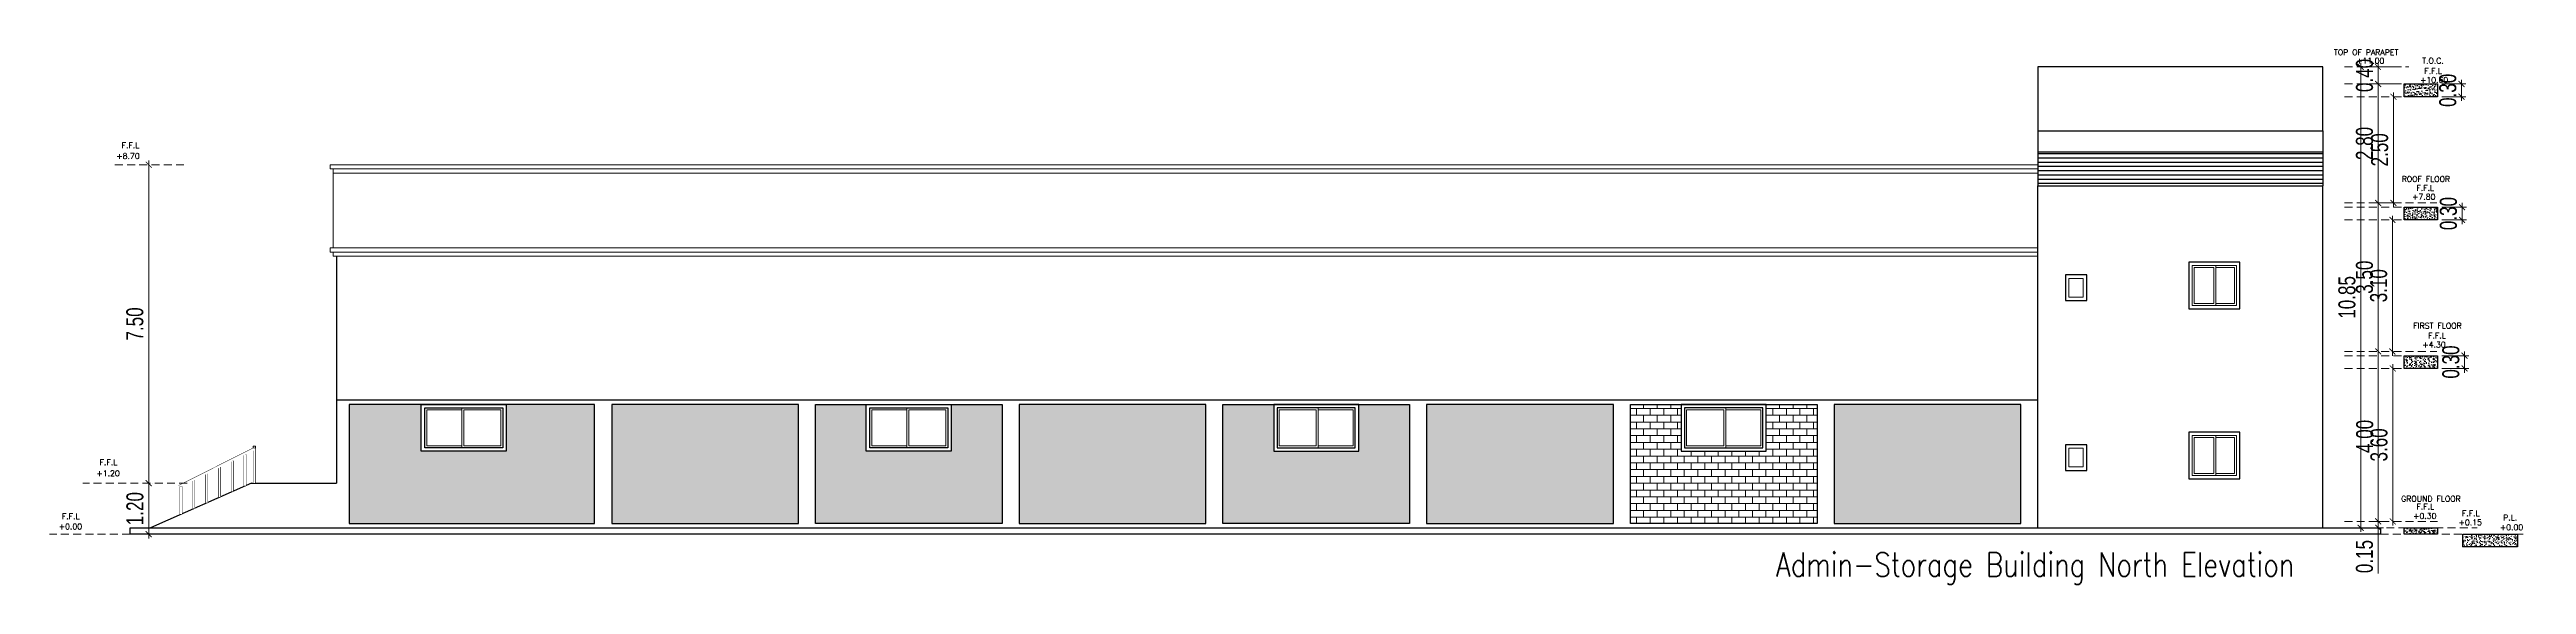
# Model space of a CAD drawing. Header units: millimetres. Extents: x -401 to 2889, y -234 to 146.
# Drawn here: x -212.6 to -154.4, y -150.5 to -138 of the extents above; entities that cross this region are included whole.
import ezdxf

# ---------------------------------------------------------------- set-up
doc = ezdxf.new("R2010")
doc.units = ezdxf.units.MM
doc.header["$LTSCALE"] = 3
doc.header["$MEASUREMENT"] = 0
doc.set_wipeout_variables(frame=1)
for name, pattern in [('CACHE2', [0.1875, 0.125, -0.0625]), ('CONTINU', [0]), ('HIDDEN2', [0.1875, 0.125, -0.0625])]:
    doc.linetypes.add(name, pattern=pattern)
doc.layers.get('0').update_dxf_attribs({"color": 3, "lineweight": 9})
for name, color, linetype, lineweight in [('DIM-IN', 1, 'Continuous', 0), ('Drw - Arch - brick (0.30)', 30, 'CONTINU', 30), ('Drw - Arch - Glass (0.15)', 142, 'CONTINU', 15), ('Drw - Arch - Hidden (0.15)', 6, 'CACHE2', 15), ('FIXTURES', 251, 'Continuous', 5), ('HANDRAIL', 37, 'Continuous', 15), ('HATCH', 253, 'Continuous', 0), ('hatch 2', 251, 'Continuous', 0), ('text', 7, 'Continuous', 0), ('wall', 22, 'Continuous', 13), ('WINDOW', 1, 'Continuous', 25)]:
    doc.layers.add(name, color=color, linetype=linetype, lineweight=lineweight)
doc.styles.add('Drwazah english', font='sosa.shx', dxfattribs={"width": 0.75})
doc.styles.add('SIMPLEX8', font='simplex.shx', dxfattribs={"height": 8})
doc.styles.get("Standard").update_dxf_attribs({"font": 'simplex.shx', "width": 0.8})
doc.dimstyles.new('Arch 1-200m', dxfattribs={"dimscale": 2, "dimtxt": 0.2, "dimasz": 0.07, "dimexe": 0.05, "dimexo": 0.05, "dimgap": 0.03, "dimtad": 1, "dimzin": 1, "dimdsep": 46, "dimtxsty": 'Drwazah english', "dimblk": 'ARCHTICK', "dimcen": 0, "dimdle": 0.05, "dimclrd": 16, "dimclre": 16, "dimclrt": 16, "dimaunit": 2, "dimazin": 0, "dimtfac": 1, "dimtmove": 0, "dimatfit": 0, "dimldrblk": 'ARCHTICK', "dimfxl": 0.18, "dimtolj": 1, "dimtzin": 0, "dimlwd": 0, "dimlwe": 9, "dimarcsym": 2})
pattern_1 = [(50, (-62.38627, 0), (0.14345204, -0.01255043), [0.015, -0.165]), (355, (-62.38627, 0), (-0.02775027, 0.15043843), [0.012, -0.132]), (100.45144, (-62.37431, -0.00105), (0.11570177, 0.137888), [0.01274804, -0.14022842]), (46.1842, (-62.38627, 0.04), (0.21344827, -0.03310386), [0.0225, -0.2475]), (96.63564, (-62.36848, 0.03724), (0.1869324, 0.19482372), [0.01912207, -0.21034275]), (351.18416, (-62.38627, 0.04), (0.1869324, 0.19482372), [0.018, -0.198]), (21, (-62.36627, 0.03), (0.11938141, -0.08052378), [0.015, -0.165]), (326, (-62.36627, 0.03), (0.04866307, 0.14503001), [0.012, -0.132]), (71.451445, (-62.35632, 0.02329), (0.16804448, 0.06450623), [0.01274804, -0.14022842]), (37.5, (-62.38627, 0), (0.002431971, 0.066578771), [0, -0.1304, 0, -0.134, 0, -0.1325]), (7.5, (-62.38627, 0), (0.052613907, 0.078882342), [0, -0.0764, 0, -0.1274, 0, -0.0505]), (327.5, (-62.43087, 0), (0.106764487, -0.004510974), [0, -0.05, 0, -0.156, 0, -0.207]), (317.5, (-62.45087, 0), (0.116637234, 0.020020996), [0, -0.065, 0, -0.1036, 0, -0.147])]

# ---------------------------------------------------------------- blocks, each defined once
blk = doc.blocks.new('_ArchTick')
at = {"color": 0, "linetype": 'ByBlock', "const_width": 0.15}
blk.add_lwpolyline([(-0.5, -0.5), (0.5, 0.5)], dxfattribs=at)
blk = doc.blocks.new('*D285')
at = {"layer": 'Defpoints', "color": 0, "transparency": 16777216}
for p in [(-157.849, -145.058), (-157.849, -145.058), (-157.976, -149.058)]:
    blk.add_point(p, dxfattribs=at)
at = {"layer": 'DIM-IN', "color": 16, "lineweight": 0, "transparency": 16777216}
blk.add_line((-157.849, -149.158), (-157.849, -144.958), dxfattribs=at)
at = {"layer": 'DIM-IN', "color": 16, "lineweight": 9, "transparency": 16777216}
blk.add_line((-157.876, -149.058), (-157.749, -149.058), dxfattribs=at)
at = {"layer": 'DIM-IN', "color": 16, "lineweight": 0, "transparency": 16777216, "xscale": 0.14, "yscale": 0.14, "zscale": 0.14}
for p, rotation in [((-157.849, -145.058), 90), ((-157.849, -149.058), 270)]:
    blk.add_blockref('_ArchTick', p, dxfattribs=dict(at, rotation=rotation))
at = {"layer": 'DIM-IN', "color": 16, "transparency": 16777216, "insert": (-158.165, -147.058), "char_height": 0.4, "attachment_point": 5, "rotation": 90, "style": 'Drwazah english'}
blk.add_mtext('\\A1;4.00', dxfattribs=at)
blk = doc.blocks.new('*D286')
at = {"layer": 'Defpoints', "color": 0, "transparency": 16777216}
for p in [(-157.627, -149.058), (-157.849, -149.208), (-157.627, -149.208)]:
    blk.add_point(p, dxfattribs=at)
at = {"layer": 'DIM-IN', "color": 16, "lineweight": 9, "transparency": 16777216}
for p, q in [((-157.727, -149.058), (-157.949, -149.058)), ((-157.727, -149.208), (-157.949, -149.208))]:
    blk.add_line(p, q, dxfattribs=at)
at = {"layer": 'DIM-IN', "color": 16, "lineweight": 0, "transparency": 16777216}
for p, q in [((-157.849, -149.058), (-157.849, -148.918)), ((-157.849, -149.058), (-157.849, -149.208)), ((-157.849, -149.208), (-157.849, -150.283))]:
    blk.add_line(p, q, dxfattribs=at)
at = {"layer": 'DIM-IN', "color": 16, "lineweight": 0, "transparency": 16777216, "xscale": 0.14, "yscale": 0.14, "zscale": 0.14}
for p, rotation in [((-157.849, -149.058), 270), ((-157.849, -149.208), 90)]:
    blk.add_blockref('_ArchTick', p, dxfattribs=dict(at, rotation=rotation))
at = {"layer": 'DIM-IN', "color": 16, "transparency": 16777216, "insert": (-158.171, -149.886), "char_height": 0.4, "attachment_point": 5, "rotation": 90, "style": 'Drwazah english'}
blk.add_mtext('\\A1;0.15', dxfattribs=at)
blk = doc.blocks.new('*D287')
at = {"layer": 'Defpoints', "color": 0, "transparency": 16777216}
for p in [(-157.339, -138.363), (-157.854, -138.763), (-157.269, -138.763)]:
    blk.add_point(p, dxfattribs=at)
at = {"layer": 'DIM-IN', "color": 16, "lineweight": 9, "transparency": 16777216}
for p, q in [((-157.439, -138.363), (-157.954, -138.363)), ((-157.369, -138.763), (-157.954, -138.763))]:
    blk.add_line(p, q, dxfattribs=at)
at = {"layer": 'DIM-IN', "color": 16, "lineweight": 0, "transparency": 16777216}
blk.add_line((-157.854, -138.263), (-157.854, -138.863), dxfattribs=at)
at = {"layer": 'DIM-IN', "color": 16, "lineweight": 0, "transparency": 16777216, "xscale": 0.14, "yscale": 0.14, "zscale": 0.14}
for p, rotation in [((-157.854, -138.363), 90), ((-157.854, -138.763), 270)]:
    blk.add_blockref('_ArchTick', p, dxfattribs=dict(at, rotation=rotation))
at = {"layer": 'DIM-IN', "color": 16, "transparency": 16777216, "insert": (-158.17, -138.563), "char_height": 0.4, "attachment_point": 5, "rotation": 90, "style": 'Drwazah english'}
blk.add_mtext('\\A1;0.40', dxfattribs=at)
blk = doc.blocks.new('*D288')
at = {"layer": 'Defpoints', "color": 0, "transparency": 16777216}
for p in [(-210.267, -148.158), (-210.393, -149.358), (-210.267, -149.358)]:
    blk.add_point(p, dxfattribs=at)
at = {"layer": 'Drw - Arch - brick (0.30)', "color": 16, "lineweight": 0, "transparency": 16777216}
blk.add_line((-210.267, -148.058), (-210.267, -149.458), dxfattribs=at)
at = {"layer": 'Drw - Arch - brick (0.30)', "color": 16, "lineweight": 9, "transparency": 16777216}
blk.add_line((-210.293, -149.358), (-210.167, -149.358), dxfattribs=at)
at = {"layer": 'Drw - Arch - brick (0.30)', "color": 16, "lineweight": 0, "transparency": 16777216, "xscale": 0.14, "yscale": 0.14, "zscale": 0.14}
for p, rotation in [((-210.267, -148.158), 90), ((-210.267, -149.358), 270)]:
    blk.add_blockref('_ArchTick', p, dxfattribs=dict(at, rotation=rotation))
at = {"layer": 'Drw - Arch - brick (0.30)', "color": 16, "transparency": 16777216, "insert": (-210.589, -148.758), "char_height": 0.4, "attachment_point": 5, "rotation": 90, "style": 'Drwazah english'}
blk.add_mtext('\\A1;1.20', dxfattribs=at)
blk = doc.blocks.new('*D289')
at = {"layer": 'Defpoints', "color": 0, "transparency": 16777216}
for p in [(-210.27, -140.663), (-210.27, -148.158), (-210.267, -148.158)]:
    blk.add_point(p, dxfattribs=at)
at = {"layer": 'Drw - Arch - brick (0.30)', "color": 16, "lineweight": 0, "transparency": 16777216}
blk.add_line((-210.267, -140.563), (-210.267, -148.258), dxfattribs=at)
at = {"layer": 'Drw - Arch - brick (0.30)', "color": 16, "lineweight": 9, "transparency": 16777216}
for p, q in [((-210.17, -140.663), (-210.167, -140.663)), ((-210.17, -148.158), (-210.167, -148.158))]:
    blk.add_line(p, q, dxfattribs=at)
at = {"layer": 'Drw - Arch - brick (0.30)', "color": 16, "lineweight": 0, "transparency": 16777216, "xscale": 0.14, "yscale": 0.14, "zscale": 0.14}
for p, rotation in [((-210.267, -140.663), 90), ((-210.267, -148.158), 270)]:
    blk.add_blockref('_ArchTick', p, dxfattribs=dict(at, rotation=rotation))
at = {"layer": 'Drw - Arch - brick (0.30)', "color": 16, "transparency": 16777216, "insert": (-210.591, -144.411), "char_height": 0.4, "attachment_point": 5, "rotation": 90, "style": 'Drwazah english'}
blk.add_mtext('\\A1;7.50', dxfattribs=at)
blk = doc.blocks.new('*D290')
at = {"layer": 'Defpoints', "color": 0, "transparency": 16777216}
for p in [(-157.859, -141.563), (-157.849, -141.563), (-157.849, -145.058)]:
    blk.add_point(p, dxfattribs=at)
at = {"layer": 'DIM-IN', "color": 16, "lineweight": 0, "transparency": 16777216}
blk.add_line((-157.849, -145.158), (-157.849, -141.463), dxfattribs=at)
at = {"layer": 'DIM-IN', "color": 16, "lineweight": 9, "transparency": 16777216}
blk.add_line((-157.759, -141.563), (-157.749, -141.563), dxfattribs=at)
at = {"layer": 'DIM-IN', "color": 16, "lineweight": 0, "transparency": 16777216, "xscale": 0.14, "yscale": 0.14, "zscale": 0.14}
for p, rotation in [((-157.849, -141.563), 90), ((-157.849, -145.058), 270)]:
    blk.add_blockref('_ArchTick', p, dxfattribs=dict(at, rotation=rotation))
at = {"layer": 'DIM-IN', "color": 16, "transparency": 16777216, "insert": (-158.171, -143.311), "char_height": 0.4, "attachment_point": 5, "rotation": 90, "style": 'Drwazah english'}
blk.add_mtext('\\A1;3.50', dxfattribs=at)
blk = doc.blocks.new('*D291')
at = {"layer": 'Defpoints', "color": 0, "transparency": 16777216}
for p in [(-157.849, -138.763), (-157.84, -138.763), (-157.467, -141.563)]:
    blk.add_point(p, dxfattribs=at)
at = {"layer": 'DIM-IN', "color": 16, "lineweight": 9, "transparency": 16777216}
for p, q in [((-157.94, -138.763), (-157.949, -138.763)), ((-157.567, -141.563), (-157.949, -141.563))]:
    blk.add_line(p, q, dxfattribs=at)
at = {"layer": 'DIM-IN', "color": 16, "lineweight": 0, "transparency": 16777216}
blk.add_line((-157.849, -141.663), (-157.849, -138.663), dxfattribs=at)
at = {"layer": 'DIM-IN', "color": 16, "lineweight": 0, "transparency": 16777216, "xscale": 0.14, "yscale": 0.14, "zscale": 0.14}
for p, rotation in [((-157.849, -138.763), 90), ((-157.849, -141.563), 270)]:
    blk.add_blockref('_ArchTick', p, dxfattribs=dict(at, rotation=rotation))
at = {"layer": 'DIM-IN', "color": 16, "transparency": 16777216, "insert": (-158.171, -140.163), "char_height": 0.4, "attachment_point": 5, "rotation": 90, "style": 'Drwazah english'}
blk.add_mtext('\\A1;2.80', dxfattribs=at)
blk = doc.blocks.new('*D292')
at = {"layer": 'Defpoints', "color": 0, "transparency": 16777216}
for p in [(-156.452, -145.158), (-156.452, -145.458), (-155.819, -145.158)]:
    blk.add_point(p, dxfattribs=at)
at = {"layer": 'DIM-IN', "color": 16, "lineweight": 9, "transparency": 16777216}
for p, q in [((-156.352, -145.158), (-155.719, -145.158)), ((-156.352, -145.458), (-155.719, -145.458))]:
    blk.add_line(p, q, dxfattribs=at)
at = {"layer": 'DIM-IN', "color": 16, "lineweight": 0, "transparency": 16777216}
blk.add_line((-155.819, -145.558), (-155.819, -145.058), dxfattribs=at)
at = {"layer": 'DIM-IN', "color": 16, "lineweight": 0, "transparency": 16777216, "xscale": 0.14, "yscale": 0.14, "zscale": 0.14}
for p, rotation in [((-155.819, -145.158), 90), ((-155.819, -145.458), 270)]:
    blk.add_blockref('_ArchTick', p, dxfattribs=dict(at, rotation=rotation))
at = {"layer": 'DIM-IN', "color": 16, "transparency": 16777216, "insert": (-156.14, -145.308), "char_height": 0.4, "attachment_point": 5, "rotation": 90, "style": 'Drwazah english'}
blk.add_mtext('\\A1;0.30', dxfattribs=at)
blk = doc.blocks.new('*D293')
at = {"layer": 'Defpoints', "color": 0, "transparency": 16777216}
for p in [(-156.452, -141.663), (-156.452, -141.963), (-155.877, -141.663)]:
    blk.add_point(p, dxfattribs=at)
at = {"layer": 'DIM-IN', "color": 16, "lineweight": 9, "transparency": 16777216}
for p, q in [((-156.352, -141.663), (-155.777, -141.663)), ((-156.352, -141.963), (-155.777, -141.963))]:
    blk.add_line(p, q, dxfattribs=at)
at = {"layer": 'DIM-IN', "color": 16, "lineweight": 0, "transparency": 16777216}
blk.add_line((-155.877, -142.063), (-155.877, -141.563), dxfattribs=at)
at = {"layer": 'DIM-IN', "color": 16, "lineweight": 0, "transparency": 16777216, "xscale": 0.14, "yscale": 0.14, "zscale": 0.14}
for p, rotation in [((-155.877, -141.663), 90), ((-155.877, -141.963), 270)]:
    blk.add_blockref('_ArchTick', p, dxfattribs=dict(at, rotation=rotation))
at = {"layer": 'DIM-IN', "color": 16, "transparency": 16777216, "insert": (-156.198, -141.813), "char_height": 0.4, "attachment_point": 5, "rotation": 90, "style": 'Drwazah english'}
blk.add_mtext('\\A1;0.30', dxfattribs=at)
blk = doc.blocks.new('*D294')
at = {"layer": 'Defpoints', "color": 0, "transparency": 16777216}
for p in [(-156.452, -138.763), (-156.452, -139.063), (-155.89, -138.763)]:
    blk.add_point(p, dxfattribs=at)
at = {"layer": 'DIM-IN', "color": 16, "lineweight": 9, "transparency": 16777216}
for p, q in [((-156.352, -138.763), (-155.79, -138.763)), ((-156.352, -139.063), (-155.79, -139.063))]:
    blk.add_line(p, q, dxfattribs=at)
at = {"layer": 'DIM-IN', "color": 16, "lineweight": 0, "transparency": 16777216}
blk.add_line((-155.89, -139.163), (-155.89, -138.663), dxfattribs=at)
at = {"layer": 'DIM-IN', "color": 16, "lineweight": 0, "transparency": 16777216, "xscale": 0.14, "yscale": 0.14, "zscale": 0.14}
for p, rotation in [((-155.89, -138.763), 90), ((-155.89, -139.063), 270)]:
    blk.add_blockref('_ArchTick', p, dxfattribs=dict(at, rotation=rotation))
at = {"layer": 'DIM-IN', "color": 16, "transparency": 16777216, "insert": (-156.212, -138.913), "char_height": 0.4, "attachment_point": 5, "rotation": 90, "style": 'Drwazah english'}
blk.add_mtext('\\A1;0.30', dxfattribs=at)
blk = doc.blocks.new('*D295')
at = {"layer": 'Defpoints', "color": 0, "transparency": 16777216}
for p in [(-157.514, -139.063), (-157.492, -139.063), (-157.278, -141.563)]:
    blk.add_point(p, dxfattribs=at)
at = {"layer": 'DIM-IN', "color": 16, "lineweight": 0, "transparency": 16777216}
blk.add_line((-157.492, -141.663), (-157.492, -138.963), dxfattribs=at)
at = {"layer": 'DIM-IN', "color": 16, "lineweight": 9, "transparency": 16777216}
for p, q in [((-157.414, -139.063), (-157.392, -139.063)), ((-157.378, -141.563), (-157.592, -141.563))]:
    blk.add_line(p, q, dxfattribs=at)
at = {"layer": 'DIM-IN', "color": 16, "lineweight": 0, "transparency": 16777216, "xscale": 0.14, "yscale": 0.14, "zscale": 0.14}
for p, rotation in [((-157.492, -139.063), 90), ((-157.492, -141.563), 270)]:
    blk.add_blockref('_ArchTick', p, dxfattribs=dict(at, rotation=rotation))
at = {"layer": 'DIM-IN', "color": 16, "transparency": 16777216, "insert": (-157.813, -140.313), "char_height": 0.4, "attachment_point": 5, "rotation": 90, "style": 'Drwazah english'}
blk.add_mtext('\\A1;2.50', dxfattribs=at)
blk = doc.blocks.new('*D296')
at = {"layer": 'Defpoints', "color": 0, "transparency": 16777216}
for p in [(-157.516, -141.963), (-157.516, -141.963), (-157.516, -145.058)]:
    blk.add_point(p, dxfattribs=at)
at = {"layer": 'DIM-IN', "color": 16, "lineweight": 0, "transparency": 16777216}
blk.add_line((-157.516, -145.158), (-157.516, -141.863), dxfattribs=at)
at = {"layer": 'DIM-IN', "color": 16, "lineweight": 0, "transparency": 16777216, "xscale": 0.14, "yscale": 0.14, "zscale": 0.14}
for p, rotation in [((-157.516, -141.963), 90), ((-157.516, -145.058), 270)]:
    blk.add_blockref('_ArchTick', p, dxfattribs=dict(at, rotation=rotation))
at = {"layer": 'DIM-IN', "color": 16, "transparency": 16777216, "insert": (-157.838, -143.511), "char_height": 0.4, "attachment_point": 5, "rotation": 90, "style": 'Drwazah english'}
blk.add_mtext('\\A1;3.10', dxfattribs=at)
blk = doc.blocks.new('*D297')
at = {"layer": 'Defpoints', "color": 0, "transparency": 16777216}
for p in [(-157.511, -145.458), (-157.511, -149.058), (-157.508, -149.058)]:
    blk.add_point(p, dxfattribs=at)
at = {"layer": 'DIM-IN', "color": 16, "lineweight": 0, "transparency": 16777216}
blk.add_line((-157.508, -145.358), (-157.508, -149.158), dxfattribs=at)
at = {"layer": 'DIM-IN', "color": 16, "lineweight": 9, "transparency": 16777216}
for p, q in [((-157.411, -145.458), (-157.408, -145.458)), ((-157.411, -149.058), (-157.408, -149.058))]:
    blk.add_line(p, q, dxfattribs=at)
at = {"layer": 'DIM-IN', "color": 16, "lineweight": 0, "transparency": 16777216, "xscale": 0.14, "yscale": 0.14, "zscale": 0.14}
for p, rotation in [((-157.508, -145.458), 90), ((-157.508, -149.058), 270)]:
    blk.add_blockref('_ArchTick', p, dxfattribs=dict(at, rotation=rotation))
at = {"layer": 'DIM-IN', "color": 16, "transparency": 16777216, "insert": (-157.83, -147.258), "char_height": 0.4, "attachment_point": 5, "rotation": 90, "style": 'Drwazah english'}
blk.add_mtext('\\A1;3.60', dxfattribs=at)
blk = doc.blocks.new('*D298')
at = {"layer": 'Defpoints', "color": 0, "transparency": 16777216}
for p in [(-158.267, -138.363), (-158.267, -149.208), (-158.261, -149.208)]:
    blk.add_point(p, dxfattribs=at)
at = {"layer": 'DIM-IN', "color": 16, "lineweight": 0, "transparency": 16777216}
blk.add_line((-158.261, -138.263), (-158.261, -149.308), dxfattribs=at)
at = {"layer": 'DIM-IN', "color": 16, "lineweight": 9, "transparency": 16777216}
for p, q in [((-158.167, -138.363), (-158.161, -138.363)), ((-158.167, -149.208), (-158.161, -149.208))]:
    blk.add_line(p, q, dxfattribs=at)
at = {"layer": 'DIM-IN', "color": 16, "lineweight": 0, "transparency": 16777216, "xscale": 0.14, "yscale": 0.14, "zscale": 0.14}
for p, rotation in [((-158.261, -138.363), 90), ((-158.261, -149.208), 270)]:
    blk.add_blockref('_ArchTick', p, dxfattribs=dict(at, rotation=rotation))
at = {"layer": 'DIM-IN', "color": 16, "transparency": 16777216, "insert": (-158.583, -143.786), "char_height": 0.4, "attachment_point": 5, "rotation": 90, "style": 'Drwazah english'}
blk.add_mtext('\\A1;10.85', dxfattribs=at)

msp = doc.modelspace()

# ---------------------------------------------------------------- hatches: boundary and pattern name
at = {"layer": 'Defpoints', "true_color": 0x636466}
h = msp.add_hatch(dxfattribs=at)
h.set_pattern_fill('ANSI31', color=251, scale=0.8, angle=135)
h.set_pattern_definition([(180, (-169.67489, -6e-14), (-7e-18, -0.1), [])])
h.paths.add_polyline_path([(-165.852, -141.163), (-165.852, -140.363), (-159.152, -140.363), (-159.152, -141.163)])
at = {"layer": 'hatch 2'}
h = msp.add_hatch(dxfattribs=at)
h.set_pattern_fill('AR-CONC', color=251, scale=0.02)
h.set_pattern_definition(pattern_1)
h.paths.add_polyline_path([(-156.452, -139.063), (-156.452, -138.763), (-157.237, -138.763), (-157.237, -139.063)])
h = msp.add_hatch(dxfattribs=at)
h.set_pattern_fill('AR-CONC', color=251, scale=0.02)
h.set_pattern_definition(pattern_1)
h.paths.add_polyline_path([(-156.452, -141.963), (-156.452, -141.663), (-157.237, -141.663), (-157.237, -141.963)])
h = msp.add_hatch(dxfattribs=at)
h.set_pattern_fill('AR-CONC', color=251, scale=0.02)
h.set_pattern_definition(pattern_1)
h.paths.add_polyline_path([(-156.452, -145.458), (-156.452, -145.158), (-157.237, -145.158), (-157.237, -145.458)])
h = msp.add_hatch(dxfattribs=at)
h.set_pattern_fill('AR-CONC', color=251, scale=0.02)
h.set_pattern_definition([(50, (-62.38627, -3.9), (0.14345204, -0.01255043), [0.015, -0.165]), (355, (-62.38627, -3.9), (-0.02775027, 0.15043843), [0.012, -0.132]), (100.45144, (-62.37431, -3.90105), (0.11570177, 0.137888), [0.01274804, -0.14022842]), (46.1842, (-62.38627, -3.86), (0.21344827, -0.03310386), [0.0225, -0.2475]), (96.63564, (-62.36848, -3.86276), (0.1869324, 0.19482372), [0.01912207, -0.21034275]), (351.18416, (-62.38627, -3.86), (0.1869324, 0.19482372), [0.018, -0.198]), (21, (-62.36627, -3.87), (0.11938141, -0.08052378), [0.015, -0.165]), (326, (-62.36627, -3.87), (0.04866307, 0.14503001), [0.012, -0.132]), (71.451445, (-62.35632, -3.87671), (0.16804448, 0.06450623), [0.01274804, -0.14022842]), (37.5, (-62.38627, -3.9), (0.002431971, 0.066578771), [0, -0.1304, 0, -0.134, 0, -0.1325]), (7.5, (-62.38627, -3.9), (0.052613907, 0.078882342), [0, -0.0764, 0, -0.1274, 0, -0.0505]), (327.5, (-62.43087, -3.9), (0.106764487, -0.004510974), [0, -0.05, 0, -0.156, 0, -0.207]), (317.5, (-62.45087, -3.9), (0.116637234, 0.020020996), [0, -0.065, 0, -0.1036, 0, -0.147])])
h.paths.add_polyline_path([(-157.237, -149.208), (-157.237, -149.358), (-156.452, -149.358), (-156.452, -149.208)])
h = msp.add_hatch(dxfattribs=at)
h.set_pattern_fill('AR-CONC', color=251, scale=0.02)
h.set_pattern_definition([(50, (-821.848, 447.66735), (0.143452037, -0.012550427), [0.015, -0.165]), (355, (-821.848, 447.66735), (-0.027750267, 0.150438427), [0.012, -0.132]), (100.451444, (-821.83605, 447.66631), (0.11570177, 0.137887998), [0.012748038, -0.140228422]), (46.1842, (-821.848, 447.70735), (0.213448266, -0.033103856), [0.0225, -0.2475]), (96.635635, (-821.83022, 447.7046), (0.18693239, 0.19482372), [0.01912207, -0.21034275]), (351.184164, (-821.848, 447.70735), (0.18693239, 0.19482372), [0.018, -0.198]), (21, (-821.828, 447.69735), (0.11938141, -0.080523778), [0.015, -0.165]), (326, (-821.828, 447.69735), (0.048663066, 0.14503001), [0.012, -0.132]), (71.451445, (-821.81805, 447.69064), (0.168044475, 0.06450623), [0.012748038, -0.140228422]), (37.5, (-821.848003, 447.667353), (0.002431971, 0.0665787708), [0, -0.1304, 0, -0.134, 0, -0.1325]), (7.5, (-821.848, 447.66735), (0.0526139075, 0.0788823424), [0, -0.0764, 0, -0.1274, 0, -0.0505]), (327.5, (-821.892603, 447.667353), (0.1067644872, -0.0045109743), [0, -0.05, 0, -0.156, 0, -0.207]), (317.5, (-821.9126, 447.66735), (0.116637234, 0.020020996), [0, -0.065, 0, -0.1036, 0, -0.147])])
h.paths.add_polyline_path([(-155.857, -149.658), (-155.857, -149.358), (-154.578, -149.358), (-154.578, -149.658)])
at = {"layer": 'wall', "linetype": 'Continuous', "ltscale": 0.01, "true_color": 0xc7c8ca}
h = msp.add_hatch(dxfattribs=at)
h.set_pattern_fill('AR-B816', color=9, scale=0.02, style=0)
h.set_pattern_definition([(0, (-174.08524, 0), (0, 0.16), []), (90, (-174.08524, 0), (-0.16, 0.16), [0.16, -0.16])])
h.paths.add_polyline_path([(-166.252, -149.108), (-166.252, -146.308), (-170.642, -146.308), (-170.642, -149.108)])
h.paths.add_polyline_path([(-175.832, -149.108), (-175.832, -146.308), (-180.222, -146.308), (-180.222, -149.108)])
h.paths.add_polyline_path([(-183.817, -147.408), (-183.817, -146.308), (-185.012, -146.308), (-185.012, -149.108), (-180.622, -149.108), (-180.622, -146.308), (-181.817, -146.308), (-181.817, -147.408)])
h.paths.add_polyline_path([(-185.412, -149.108), (-185.412, -146.308), (-189.802, -146.308), (-189.802, -149.108)])
h.paths.add_polyline_path([(-190.202, -149.108), (-190.202, -146.308), (-191.397, -146.308), (-191.397, -147.408), (-193.397, -147.408), (-193.397, -146.308), (-194.592, -146.308), (-194.592, -149.108)])
h.paths.add_polyline_path([(-194.992, -149.108), (-194.992, -146.308), (-199.382, -146.308), (-199.382, -149.108)])
h.paths.add_polyline_path([(-199.782, -149.108), (-199.782, -146.308), (-201.859, -146.308), (-201.859, -147.408), (-203.859, -147.408), (-203.859, -146.308), (-205.552, -146.308), (-205.552, -149.108)])
h = msp.add_hatch(dxfattribs=at)
h.set_pattern_fill('AR-B816', color=9, scale=0.02, style=0)
h.set_pattern_definition([(0, (-220.24411, 0.8), (0, 0.16), []), (90, (-220.24411, 0.8), (-0.16, 0.16), [0.16, -0.16])])
h.paths.add_polyline_path([(-175.432, -146.308), (-174.237, -146.308), (-174.237, -147.408), (-172.237, -147.408), (-172.237, -146.308), (-171.042, -146.308), (-171.042, -149.108), (-175.432, -149.108)])

# ---------------------------------------------------------------- linework, layer by layer
at = {"layer": 'Defpoints', "color": 251, "true_color": 0x636466}
for p, q in [((-165.852, -140.363), (-165.852, -141.163)), ((-159.152, -140.363), (-159.152, -141.163)), ((-205.852, -142.814), (-205.852, -146.208))]:
    msp.add_line(p, q, dxfattribs=at)
at = {"layer": 'Drw - Arch - brick (0.30)'}
for p, q in [((-165.852, -139.863), (-159.152, -139.863)), ((-165.852, -139.863), (-165.852, -140.363)), ((-159.152, -139.863), (-159.152, -140.363)), ((-165.852, -140.363), (-159.152, -140.363)), ((-165.852, -149.208), (-165.852, -141.163)), ((-159.152, -149.208), (-159.152, -141.163)), ((-165.852, -146.208), (-205.852, -146.208)), ((-205.852, -146.208), (-205.852, -148.158)), ((-207.852, -148.158), (-210.223, -149.208))]:
    msp.add_line(p, q, dxfattribs=at)
at = {"layer": 'Drw - Arch - brick (0.30)', "color": 252, "true_color": 0x939598}
msp.add_lwpolyline([(-159.152, -139.863), (-159.152, -138.363), (-165.852, -138.363), (-165.852, -139.863)], dxfattribs=at)
at = {"layer": 'Drw - Arch - brick (0.30)'}
for points in [[(-157.237, -138.763), (-156.452, -138.763), (-156.452, -139.063), (-157.237, -139.063)], [(-157.237, -141.663), (-156.452, -141.663), (-156.452, -141.963), (-157.237, -141.963)], [(-161.102, -142.958), (-162.302, -142.958), (-162.302, -144.058), (-161.102, -144.058)], [(-164.702, -143.258), (-165.202, -143.258), (-165.202, -143.858), (-164.702, -143.858)], [(-157.237, -145.158), (-156.452, -145.158), (-156.452, -145.458), (-157.237, -145.458)], [(-199.782, -149.108), (-199.782, -146.308), (-205.552, -146.308), (-205.552, -149.108)], [(-203.859, -146.308), (-201.859, -146.308), (-201.859, -147.408), (-203.859, -147.408)], [(-194.992, -149.108), (-194.992, -146.308), (-199.382, -146.308), (-199.382, -149.108)], [(-190.202, -149.108), (-194.592, -149.108), (-194.592, -146.308), (-190.202, -146.308)], [(-193.397, -146.308), (-191.397, -146.308), (-191.397, -147.408), (-193.397, -147.408)], [(-189.802, -149.108), (-185.412, -149.108), (-185.412, -146.308), (-189.802, -146.308)], [(-185.012, -149.108), (-185.012, -146.308), (-180.622, -146.308), (-180.622, -149.108)], [(-181.817, -146.308), (-183.817, -146.308), (-183.817, -147.408), (-181.817, -147.408)], [(-175.832, -146.308), (-180.222, -146.308), (-180.222, -149.108), (-175.832, -149.108)], [(-175.432, -146.308), (-171.042, -146.308), (-171.042, -149.108), (-175.432, -149.108)], [(-172.237, -146.308), (-174.237, -146.308), (-174.237, -147.408), (-172.237, -147.408)], [(-166.252, -146.308), (-170.642, -146.308), (-170.642, -149.108), (-166.252, -149.108)], [(-164.702, -147.258), (-165.202, -147.258), (-165.202, -147.858), (-164.702, -147.858)], [(-161.102, -146.958), (-162.302, -146.958), (-162.302, -148.058), (-161.102, -148.058)], [(-157.237, -149.208), (-156.452, -149.208), (-156.452, -149.358), (-157.237, -149.358)], [(-155.857, -149.358), (-154.578, -149.358), (-154.578, -149.658), (-155.857, -149.658)]]:
    msp.add_lwpolyline(points, close=True, dxfattribs=at)
for points in [[(-165.852, -141.163), (-159.152, -141.163)], [(-207.852, -148.158), (-205.852, -148.158)], [(-205.852, -149.208), (-157.794, -149.208), (-157.794, -149.358), (-210.705, -149.358), (-210.705, -149.208), (-205.852, -149.208)]]:
    msp.add_lwpolyline(points, dxfattribs=at)
at = {"layer": 'Drw - Arch - Glass (0.15)'}
for p, q in [((-161.231, -143.086), (-161.664, -143.086)), ((-161.231, -143.931), (-161.231, -143.086)), ((-161.664, -143.931), (-161.231, -143.931)), ((-161.231, -147.086), (-161.664, -147.086)), ((-161.231, -147.931), (-161.231, -147.086)), ((-161.664, -147.931), (-161.231, -147.931))]:
    msp.add_line(p, q, dxfattribs=at)
for points in [[(-161.183, -143.038), (-162.222, -143.038), (-162.222, -143.978), (-161.183, -143.978)], [(-162.222, -143.038), (-161.664, -143.038), (-161.664, -143.978), (-162.222, -143.978)], [(-162.175, -143.086), (-161.712, -143.086), (-161.712, -143.931), (-162.175, -143.931)], [(-161.183, -143.038), (-161.664, -143.038), (-161.664, -143.978), (-161.183, -143.978)], [(-164.783, -143.338), (-165.122, -143.338), (-165.122, -143.778), (-164.783, -143.778)], [(-203.778, -146.388), (-202.907, -146.388), (-202.907, -147.328), (-203.778, -147.328)], [(-201.939, -146.388), (-202.907, -146.388), (-202.907, -147.328), (-201.939, -147.328)], [(-201.987, -146.436), (-202.859, -146.436), (-202.859, -147.281), (-201.987, -147.281)], [(-193.316, -146.388), (-192.445, -146.388), (-192.445, -147.328), (-193.316, -147.328)], [(-191.477, -146.388), (-192.445, -146.388), (-192.445, -147.328), (-191.477, -147.328)], [(-191.525, -146.436), (-192.398, -146.436), (-192.398, -147.281), (-191.525, -147.281)], [(-183.737, -146.388), (-182.769, -146.388), (-182.769, -147.328), (-183.737, -147.328)], [(-183.689, -146.436), (-182.817, -146.436), (-182.817, -147.281), (-183.689, -147.281)], [(-181.898, -146.388), (-182.769, -146.388), (-182.769, -147.328), (-181.898, -147.328)], [(-174.157, -146.388), (-173.189, -146.388), (-173.189, -147.328), (-174.157, -147.328)], [(-174.109, -146.436), (-173.237, -146.436), (-173.237, -147.281), (-174.109, -147.281)], [(-172.318, -146.388), (-173.189, -146.388), (-173.189, -147.328), (-172.318, -147.328)], [(-161.183, -147.038), (-162.222, -147.038), (-162.222, -147.978), (-161.183, -147.978)], [(-162.222, -147.038), (-161.664, -147.038), (-161.664, -147.978), (-162.222, -147.978)], [(-162.175, -147.086), (-161.712, -147.086), (-161.712, -147.931), (-162.175, -147.931)], [(-161.183, -147.038), (-161.664, -147.038), (-161.664, -147.978), (-161.183, -147.978)], [(-164.783, -147.338), (-165.122, -147.338), (-165.122, -147.778), (-164.783, -147.778)]]:
    msp.add_lwpolyline(points, close=True, dxfattribs=at)
for points in [[(-202.907, -147.281), (-203.73, -147.281), (-203.73, -146.436), (-202.907, -146.436)], [(-192.445, -147.281), (-193.268, -147.281), (-193.268, -146.436), (-192.445, -146.436)], [(-182.769, -147.281), (-181.946, -147.281), (-181.946, -146.436), (-182.769, -146.436)], [(-173.189, -147.281), (-172.366, -147.281), (-172.366, -146.436), (-173.189, -146.436)]]:
    msp.add_lwpolyline(points, dxfattribs=at)
at = {"layer": 'Drw - Arch - Hidden (0.15)', "linetype": 'HIDDEN2', "ltscale": 0.5}
for p, q in [((-158.643, -138.363), (-157.131, -138.363)), ((-158.643, -138.763), (-156.468, -138.763)), ((-158.643, -139.063), (-156.468, -139.063)), ((-209.437, -140.663), (-211.126, -140.663)), ((-158.643, -141.563), (-156.468, -141.563)), ((-158.643, -141.663), (-156.468, -141.663)), ((-158.643, -141.963), (-156.468, -141.963)), ((-158.643, -145.058), (-156.468, -145.058)), ((-158.643, -145.158), (-156.468, -145.158)), ((-158.643, -145.458), (-156.468, -145.458)), ((-158.643, -149.058), (-156.452, -149.058)), ((-210.705, -149.358), (-212.598, -149.358)), ((-158.233, -149.208), (-155.524, -149.208)), ((-157.794, -149.358), (-154.364, -149.358))]:
    msp.add_line(p, q, dxfattribs=at)
at = {"layer": 'FIXTURES'}
for p, q in [((-206.002, -140.663), (-165.852, -140.663)), ((-206.002, -140.764), (-165.852, -140.764)), ((-205.931, -140.864), (-165.852, -140.864))]:
    msp.add_line(p, q, dxfattribs=at)
at = {"layer": 'HANDRAIL'}
msp.add_line((-209.562, -148.217), (-207.809, -147.336), dxfattribs=at)
for points in [[(-207.813, -147.336), (-207.757, -147.336), (-207.757, -147.287), (-207.813, -147.287)], [(-208.623, -148.481), (-208.581, -148.481), (-208.581, -147.786), (-208.623, -147.786)], [(-208.323, -148.348), (-208.281, -148.348), (-208.281, -147.636), (-208.323, -147.636)], [(-207.806, -148.158), (-207.764, -148.158), (-207.764, -147.336), (-207.806, -147.336)], [(-209.23, -148.75), (-209.187, -148.75), (-209.187, -148.086), (-209.23, -148.086)], [(-208.923, -148.614), (-208.881, -148.614), (-208.881, -147.936), (-208.923, -147.936)]]:
    msp.add_lwpolyline(points, close=True, dxfattribs=at)
msp.add_lwpolyline([(-207.981, -148.216), (-207.981, -147.486), (-208.023, -147.486), (-208.023, -148.234)], dxfattribs=at)
at = {"layer": 'HATCH', "color": 251}
for p, q in [((-206.002, -140.663), (-206.002, -140.764)), ((-205.931, -140.764), (-205.931, -142.62)), ((-165.852, -142.62), (-206.002, -142.62)), ((-206.002, -142.62), (-206.002, -142.721)), ((-165.852, -142.721), (-206.002, -142.721)), ((-205.931, -142.721), (-205.931, -142.814)), ((-165.852, -142.814), (-205.931, -142.814))]:
    msp.add_line(p, q, dxfattribs=at)
at = {"layer": 'WINDOW', "color": 16}
for points in [[(-203.778, -146.388), (-201.939, -146.388), (-201.939, -147.328), (-203.778, -147.328)], [(-193.316, -146.388), (-191.477, -146.388), (-191.477, -147.328), (-193.316, -147.328)], [(-181.898, -146.388), (-183.737, -146.388), (-183.737, -147.328), (-181.898, -147.328)], [(-172.318, -146.388), (-174.157, -146.388), (-174.157, -147.328), (-172.318, -147.328)]]:
    msp.add_lwpolyline(points, close=True, dxfattribs=at)

# ---------------------------------------------------------------- texts
at = {"layer": 'text', "color": 3, "style": 'SIMPLEX8'}
for s, height, p in [('TOP OF PARAPET', 0.13333, (-158.89, -138.084)), ('+11.00', 0.1333, (-158.367, -138.284)), ('T.O.C.', 0.1333, (-156.816, -138.284)), ('F.F.L', 0.1333, (-156.765, -138.527)), ('+10.60', 0.1333, (-156.866, -138.736)), ('F.F.L', 0.1333, (-210.902, -140.274)), ('+8.70', 0.1333, (-211.028, -140.526)), ('ROOF FLOOR', 0.1333, (-157.297, -141.068)), ('+7.80', 0.1333, (-157.052, -141.485)), ('F.F.L', 0.1333, (-156.951, -141.276)), ('FIRST FLOOR', 0.13333, (-157.024, -144.521)), ('+4.30', 0.1333, (-156.812, -144.966)), ('F.F.L', 0.1333, (-156.676, -144.752)), ('+1.20', 0.1333, (-211.496, -147.993)), ('F.F.L', 0.1333, (-211.421, -147.736)), ('GROUND FLOOR', 0.13333, (-157.31, -148.594)), ('F.F.L', 0.1333, (-212.308, -149.005)), ('+0.30', 0.1333, (-157.028, -148.997)), ('F.F.L', 0.1333, (-156.95, -148.779)), ('+0.15', 0.1333, (-155.959, -149.15)), ('F.F.L', 0.1333, (-155.881, -148.932)), ('P.L.', 0.1333, (-154.911, -149.036)), ('+0.00', 0.1333, (-212.381, -149.246)), ('+0.00', 0.1333, (-154.989, -149.264))]:
    msp.add_text(s, height=height, dxfattribs=at).set_placement(p)
at = {"layer": 'text', "insert": (-172.008, -149.794), "char_height": 0.5625, "attachment_point": 1}
msp.add_mtext_dynamic_manual_height_columns('Admin-Storage Building North Elevation', width=23.1916, gutter_width=12.5, heights=[0], dxfattribs=at)

# ---------------------------------------------------------------- dimensions: what is measured, and where the dimension line sits
at = {"layer": 'DIM-IN'}
for base, p1, p2, picture, middle in [((-158.2609, -149.2084), (-158.2671, -138.3631), (-158.2671, -149.2084), '*D298', (-158.5826, -143.7858)), ((-157.849, -138.763), (-157.467, -141.563), (-157.84, -138.763), '*D291', (-158.171, -140.163)), ((-157.492, -139.063), (-157.278, -141.563), (-157.514, -139.063), '*D295', (-157.813, -140.313)), ((-157.849, -141.5631), (-157.849, -145.0584), (-157.8586, -141.5631), '*D290', (-158.1706, -143.3108)), ((-157.516, -141.9631), (-157.516, -145.0584), (-157.516, -141.9631), '*D296', (-157.8376, -143.5108)), ((-157.849, -145.058), (-157.976, -149.058), (-157.849, -145.058), '*D285', (-158.165, -147.058)), ((-157.508, -149.058), (-157.511, -145.458), (-157.511, -149.058), '*D297', (-157.83, -147.258)), ((-157.849, -149.208), (-157.627, -149.058), (-157.627, -149.208), '*D286', (-158.171, -149.886))]:
    dim = msp.add_linear_dim(base=base, p1=p1, p2=p2, angle=90, dimstyle='Arch 1-200m', override={"dimfxl": 0.1}, dxfattribs=at)
    dim.commit()
    dim.dimension.update_dxf_attribs({"geometry": picture, "text_midpoint": middle})
for base, p1, p2, picture, middle in [((-157.854, -138.763), (-157.339, -138.363), (-157.269, -138.763), '*D287', (-157.854, -138.563)), ((-155.89, -138.763), (-156.452, -139.063), (-156.452, -138.763), '*D294', (-155.89, -138.913)), ((-155.877, -141.663), (-156.452, -141.963), (-156.452, -141.663), '*D293', (-155.877, -141.813)), ((-155.819, -145.158), (-156.452, -145.458), (-156.452, -145.158), '*D292', (-155.819, -145.308))]:
    dim = msp.add_linear_dim(base=base, p1=p1, p2=p2, angle=90, dimstyle='Arch 1-200m', override={"dimfxl": 0.1}, dxfattribs=at)
    dim.commit()
    dim.dimension.update_dxf_attribs({"geometry": picture, "text_midpoint": middle, "dimtype": 160})
at = {"layer": 'Drw - Arch - brick (0.30)'}
for base, p1, p2, picture, middle in [((-210.2675, -148.1584), (-210.2699, -140.6631), (-210.2699, -148.1584), '*D289', (-210.5907, -144.4108)), ((-210.267, -149.358), (-210.267, -148.158), (-210.393, -149.358), '*D288', (-210.589, -148.758))]:
    dim = msp.add_linear_dim(base=base, p1=p1, p2=p2, angle=90, dimstyle='Arch 1-200m', override={"dimfxl": 0.1}, dxfattribs=at)
    dim.commit()
    dim.dimension.update_dxf_attribs({"geometry": picture, "text_midpoint": middle})

# ---------------------------------------------------------------- next in the draw order: wipeouts: each hides what was drawn before it
msp.add_wipeout([(-209.23, -148.086), (-209.187, -148.086), (-209.187, -148.75), (-209.23, -148.75)]).dxf.layer = 'HANDRAIL'

# ---------------------------------------------------------------- next in the draw order: wipeouts: each hides what was drawn before it
msp.add_wipeout([(-208.923, -147.936), (-208.881, -147.936), (-208.881, -148.614), (-208.923, -148.614)]).dxf.layer = 'HANDRAIL'

# ---------------------------------------------------------------- next in the draw order: wipeouts: each hides what was drawn before it
msp.add_wipeout([(-208.623, -147.786), (-208.581, -147.786), (-208.581, -148.481), (-208.623, -148.481)]).dxf.layer = 'HANDRAIL'

# ---------------------------------------------------------------- next in the draw order: wipeouts: each hides what was drawn before it
msp.add_wipeout([(-208.323, -147.636), (-208.281, -147.636), (-208.281, -148.348), (-208.323, -148.348)]).dxf.layer = 'HANDRAIL'

# ---------------------------------------------------------------- next in the draw order: wipeouts: each hides what was drawn before it
msp.add_wipeout([(-208.023, -147.486), (-207.981, -147.486), (-207.981, -148.216), (-208.023, -148.216)]).dxf.layer = 'HANDRAIL'

# ---------------------------------------------------------------- next in the draw order: wipeouts: each hides what was drawn before it
msp.add_wipeout([(-207.806, -147.336), (-207.764, -147.336), (-207.764, -148.158), (-207.806, -148.158)]).dxf.layer = 'HANDRAIL'

# ---------------------------------------------------------------- next in the draw order: wipeouts: each hides what was drawn before it
msp.add_wipeout([(-207.766, -147.37), (-209.53, -148.257), (-209.557, -148.264), (-209.57, -148.256), (-209.573, -148.252), (-209.576, -148.24), (-209.574, -148.231), (-209.57, -148.224), (-209.563, -148.218), (-207.809, -147.336)]).dxf.layer = 'HANDRAIL'

# ---------------------------------------------------------------- next in the draw order: linework, layer by layer
at = {"layer": 'HANDRAIL'}
msp.add_lwpolyline([(-209.53, -148.883), (-209.487, -148.883), (-209.487, -148.236), (-209.53, -148.236)], close=True, dxfattribs=at)

# ---------------------------------------------------------------- next in the draw order: wipeouts: each hides what was drawn before it
msp.add_wipeout([(-209.53, -148.236), (-209.487, -148.236), (-209.487, -148.883), (-209.53, -148.883)]).dxf.layer = 'HANDRAIL'

# ---------------------------------------------------------------- next in the draw order: linework, layer by layer
at = {"layer": 'Drw - Arch - Hidden (0.15)', "linetype": 'HIDDEN2', "ltscale": 0.5}
msp.add_line((-209.361, -148.158), (-211.818, -148.158), dxfattribs=at)

doc.saveas('drawing.dxf')
